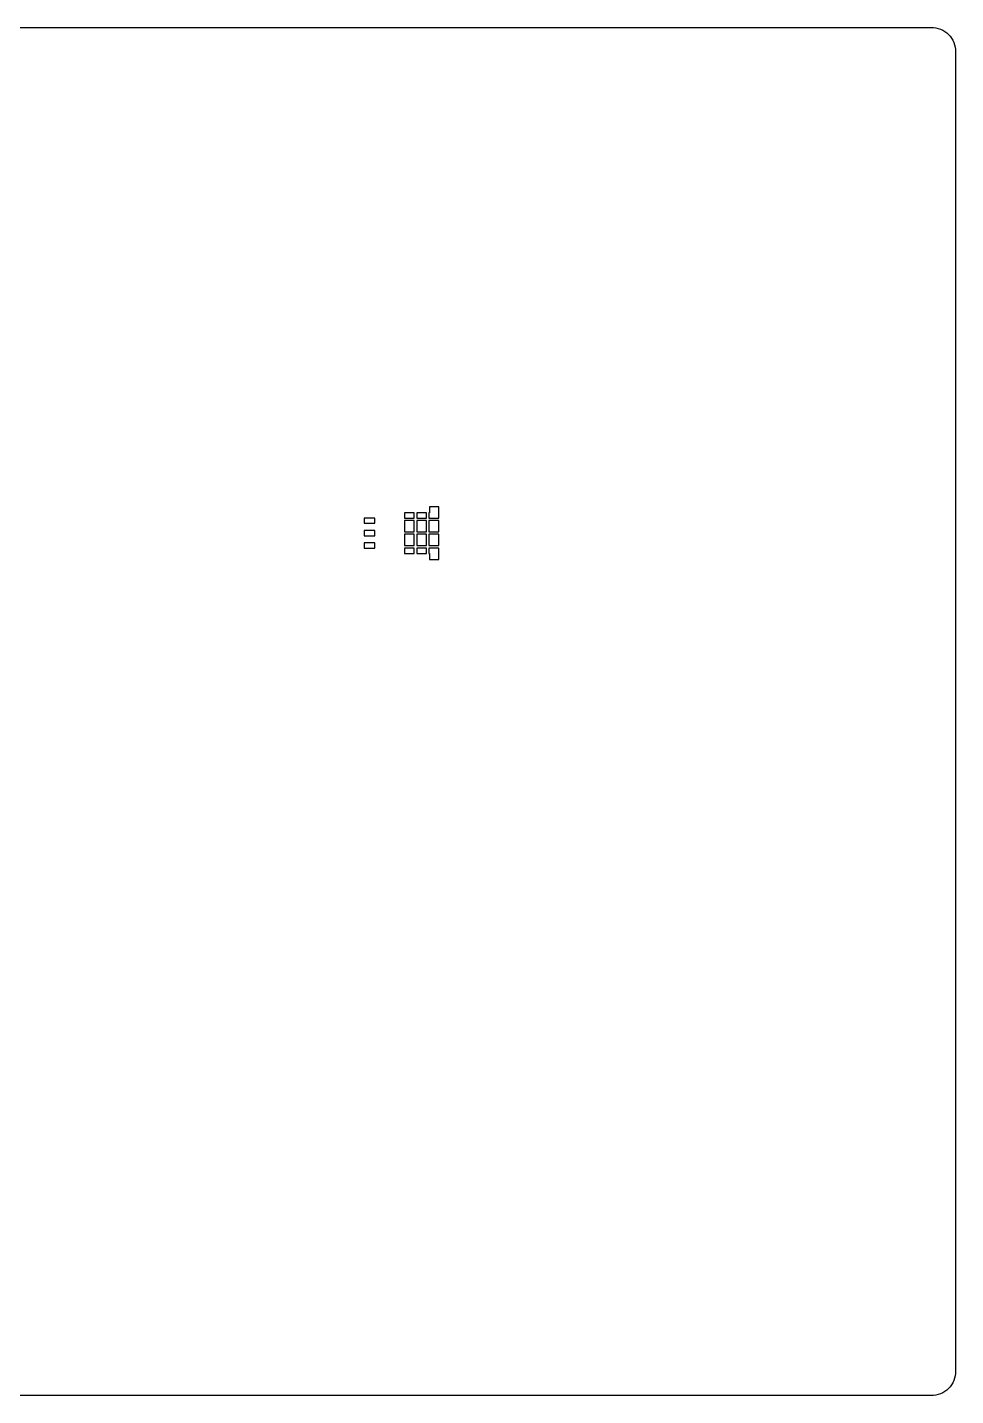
# Model space of a CAD drawing. Extents: x -190 to 190, y -140 to 140.
# Drawn here: x 0 to 190, y -140 to 140 of the extents above; entities that cross this region are included whole.
import ezdxf

# ---------------------------------------------------------------- set-up
doc = ezdxf.new("R2010")
doc.units = 0
doc.header["$MEASUREMENT"] = 0
doc.layers.get('0').update_dxf_attribs({"linetype": 'CONTINUOUS'})

msp = doc.modelspace()

# ---------------------------------------------------------------- linework, layer by layer
msp.add_lwpolyline([(-189.999551, 135.000439, -0.414214), (-184.999531, 140.00043), (-184.999531, 140.00043), (185.000469, 140.00043), (185.000469, 140.00043, -0.414214), (190.000469, 135.000439), (190.000469, 135.000439), (190.000469, -134.999561), (190.000469, -134.999561, -0.414214), (185.000469, -139.99957), (185.000469, -139.99957), (-184.999531, -139.99957), (-184.999531, -139.99957, -0.414214), (-189.999551, -134.999561), (-189.999551, -134.999561), (-189.999551, 135.000439)], format="xyb")
for points in [[(71.101001, 39.592002), (68.940996, 39.592002), (68.940996, 39.592002), (68.940996, 38.522002), (68.940996, 38.522002), (71.101001, 38.522002), (71.101001, 38.522002), (71.101001, 39.592002)], [(79.191997, 40.683999), (77.191001, 40.683999), (77.191001, 40.683999), (77.191001, 39.593), (77.191001, 39.593), (79.191997, 39.593), (79.191997, 39.593), (79.191997, 40.683999)], [(81.690996, 40.683999), (79.69, 40.683999), (79.69, 40.683999), (79.69, 39.593), (79.69, 39.593), (81.690996, 39.593), (81.690996, 39.593), (81.690996, 40.683999)], [(84.192002, 41.917002), (82.282002, 41.917002), (82.282002, 41.917002), (82.282002, 40.683), (82.282002, 40.683), (82.191992, 40.683), (82.191992, 40.683), (82.191992, 39.592002), (82.191992, 39.592002), (84.191006, 39.592002), (84.191006, 39.592002), (84.191006, 40.682), (84.191006, 40.682), (84.192002, 40.682), (84.192002, 40.682), (84.192002, 41.917002)], [(71.101001, 37.051997), (68.940996, 37.051997), (68.940996, 37.051997), (68.940996, 35.982002), (68.940996, 35.982002), (71.101001, 35.982002), (71.101001, 35.982002), (71.101001, 37.051997)], [(79.191001, 39.092998), (77.192002, 39.092998), (77.192002, 39.092998), (77.192002, 36.768), (77.192002, 36.768), (79.191001, 36.768), (79.191001, 36.768), (79.191001, 39.092998)], [(81.69, 39.092998), (79.691001, 39.092998), (79.691001, 39.092998), (79.691001, 36.768), (79.691001, 36.768), (81.69, 36.768), (81.69, 36.768), (81.69, 39.092998)], [(84.191006, 39.092998), (82.191992, 39.092998), (82.191992, 39.092998), (82.191992, 36.768), (82.191992, 36.768), (84.191006, 36.768), (84.191006, 36.768), (84.191006, 39.092998)], [(71.101001, 34.512), (68.940996, 34.512), (68.940996, 34.512), (68.940996, 33.441997), (68.940996, 33.441997), (71.101001, 33.441997), (71.101001, 33.441997), (71.101001, 34.512)], [(79.191001, 36.265999), (77.192002, 36.265999), (77.192002, 36.265999), (77.192002, 33.941001), (77.192002, 33.941001), (79.191001, 33.941001), (79.191001, 33.941001), (79.191001, 36.265999)], [(81.69, 36.265999), (79.691001, 36.265999), (79.691001, 36.265999), (79.691001, 33.941001), (79.691001, 33.941001), (81.69, 33.941001), (81.69, 33.941001), (81.69, 36.265999)], [(84.191006, 36.265999), (82.191992, 36.265999), (82.191992, 36.265999), (82.191992, 33.941001), (82.191992, 33.941001), (84.191006, 33.941001), (84.191006, 33.941001), (84.191006, 36.265999)], [(79.191997, 33.441997), (77.191001, 33.441997), (77.191001, 33.441997), (77.191001, 32.350999), (77.191001, 32.350999), (79.191997, 32.350999), (79.191997, 32.350999), (79.191997, 33.441997)], [(81.690996, 33.441997), (79.69, 33.441997), (79.69, 33.441997), (79.69, 32.350999), (79.69, 32.350999), (81.690996, 32.350999), (81.690996, 32.350999), (81.690996, 33.441997)], [(84.191006, 33.440999), (82.191992, 33.440999), (82.191992, 33.440999), (82.191992, 32.352998), (82.191992, 32.352998), (82.282002, 32.352998), (82.282002, 32.352998), (82.282002, 31.115999), (82.282002, 31.115999), (84.192002, 31.115999), (84.192002, 31.115999), (84.192002, 32.451001), (84.192002, 32.451001), (84.191006, 32.451001), (84.191006, 32.451001), (84.191006, 33.440999)]]:
    msp.add_lwpolyline(points)

doc.saveas('drawing.dxf')
